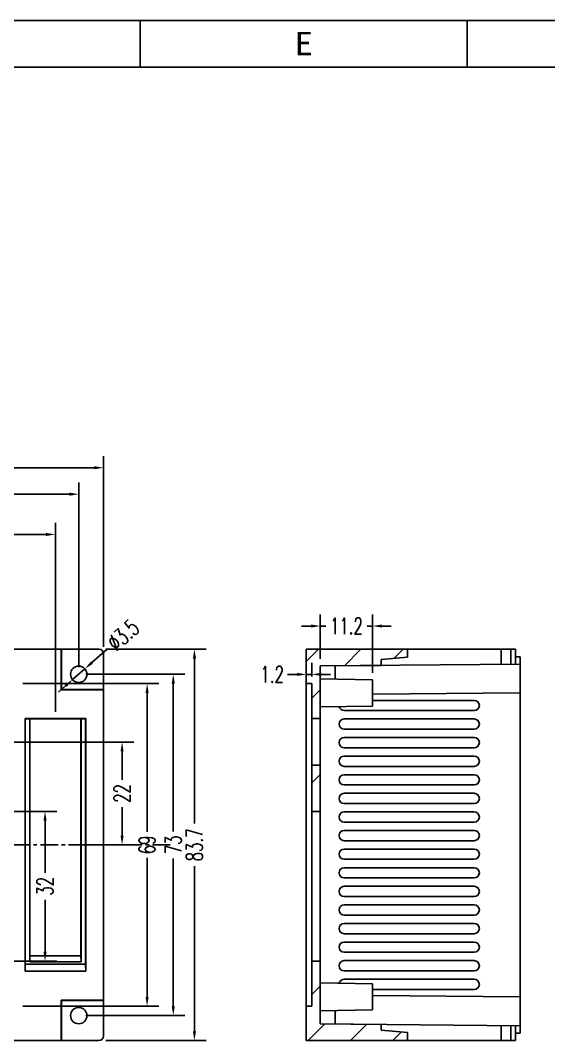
# Model space of a CAD drawing. Header units: millimetres. Extents: x -2018 to 1793, y 1393 to 1813.
# Drawn here: x -1799.2 to -1686.2, y 1594.5 to 1812.7 of the extents above; entities that cross this region are included whole.
import ezdxf
from ezdxf.enums import TextEntityAlignment as Align

# ---------------------------------------------------------------- set-up
doc = ezdxf.new("R2010")
doc.units = ezdxf.units.MM
doc.linetypes.add('CENTER', pattern=[0.6, 0.375, -0.075, 0.075, -0.075])
doc.styles.add('romans', font='romans.shx', dxfattribs={"width": 0.67, "bigfont": 'fangsong.shx'})
doc.styles.add('TEXTSTYLE_0', font='txt', dxfattribs={"width": 0.8})
doc.dimstyles.new('MSTD', dxfattribs={"dimtxt": 3.5, "dimasz": 2, "dimexe": 2.5, "dimexo": 1.5, "dimgap": 1, "dimtad": 0, "dimdsep": 46, "dimtxsty": 'romans', "dimcen": 0, "dimclrd": 5, "dimclre": 5, "dimclrt": 3, "dimadec": 1, "dimazin": 0, "dimtfac": 0.5, "dimtmove": 0, "dimatfit": 3, "dimfxl": 1, "dimarcsym": 0})

# ---------------------------------------------------------------- blocks, each defined once
blk = doc.blocks.new('*D291')
at = {"color": 5, "lineweight": -2}
for p, q in [((-2311.89, -1101.23), (-2311.89, -1060.78)), ((-2177.89, -1101.23), (-2177.89, -1060.78)), ((-2309.89, -1063.28), (-2248.79, -1063.28)), ((-2179.89, -1063.28), (-2240.99, -1063.28))]:
    blk.add_line(p, q, dxfattribs=at)
at = {"color": 5}
for points in [[(-2309.89, -1062.95), (-2309.89, -1063.61), (-2311.89, -1063.28)], [(-2179.89, -1062.95), (-2179.89, -1063.61), (-2177.89, -1063.28)]]:
    blk.add_solid(points, dxfattribs=at)
at = {"layer": 'Defpoints', "color": 0}
for p in [(-2177.89, -1063.28), (-2311.89, -1102.73), (-2177.89, -1102.73)]:
    blk.add_point(p, dxfattribs=at)
at = {"color": 3, "insert": (-2244.89, -1063.28), "char_height": 3.5, "attachment_point": 5, "style": 'romans'}
blk.add_mtext('134', dxfattribs=at)
blk = doc.blocks.new('*D194')
at = {"color": 5, "lineweight": -2}
for p, q in [((-2316.89, -1091.67), (-2316.89, -1052.18)), ((-2172.89, -1091.67), (-2172.89, -1052.18)), ((-2314.89, -1054.68), (-2248.79, -1054.68)), ((-2174.89, -1054.68), (-2240.99, -1054.68))]:
    blk.add_line(p, q, dxfattribs=at)
at = {"color": 5}
for points in [[(-2314.89, -1054.34), (-2314.89, -1055.01), (-2316.89, -1054.68)], [(-2174.89, -1054.34), (-2174.89, -1055.01), (-2172.89, -1054.68)]]:
    blk.add_solid(points, dxfattribs=at)
at = {"layer": 'Defpoints', "color": 0}
for p in [(-2172.89, -1054.68), (-2316.89, -1093.17), (-2172.89, -1093.17)]:
    blk.add_point(p, dxfattribs=at)
at = {"color": 3, "insert": (-2244.89, -1054.68), "char_height": 3.5, "attachment_point": 5, "style": 'romans'}
blk.add_mtext('144', dxfattribs=at)
blk = doc.blocks.new('*D195')
at = {"color": 5, "lineweight": -2}
for p, q in [((-2171.39, -1093.17), (-2150.17, -1093.17)), ((-2152.67, -1095.17), (-2152.67, -1126.78)), ((-2152.67, -1164.17), (-2152.67, -1132.57)), ((-2171.39, -1166.17), (-2150.17, -1166.17))]:
    blk.add_line(p, q, dxfattribs=at)
at = {"color": 5}
for points in [[(-2153.01, -1095.17), (-2152.34, -1095.17), (-2152.67, -1093.17)], [(-2153.01, -1164.17), (-2152.34, -1164.17), (-2152.67, -1166.17)]]:
    blk.add_solid(points, dxfattribs=at)
at = {"layer": 'Defpoints', "color": 0}
for p in [(-2172.89, -1093.17), (-2172.89, -1166.17), (-2152.67, -1166.17)]:
    blk.add_point(p, dxfattribs=at)
at = {"color": 3, "insert": (-2152.67, -1129.67), "char_height": 3.5, "attachment_point": 5, "rotation": 90, "style": 'romans'}
blk.add_mtext('73', dxfattribs=at)
blk = doc.blocks.new('*D196')
at = {"color": 5, "lineweight": -2}
for p, q in [((-2184.89, -1095.18), (-2155.77, -1095.18)), ((-2158.27, -1097.18), (-2158.27, -1126.89)), ((-2158.27, -1162.17), (-2158.27, -1132.46)), ((-2184.89, -1164.17), (-2155.77, -1164.17))]:
    blk.add_line(p, q, dxfattribs=at)
at = {"color": 5}
for points in [[(-2158.6, -1097.18), (-2157.94, -1097.18), (-2158.27, -1095.18)], [(-2158.6, -1162.17), (-2157.94, -1162.17), (-2158.27, -1164.17)]]:
    blk.add_solid(points, dxfattribs=at)
at = {"layer": 'Defpoints', "color": 0}
for p in [(-2186.39, -1095.18), (-2186.39, -1164.17), (-2158.27, -1164.17)]:
    blk.add_point(p, dxfattribs=at)
at = {"color": 3, "insert": (-2158.27, -1129.67), "char_height": 3.5, "attachment_point": 5, "rotation": 90, "style": 'romans'}
blk.add_mtext('69', dxfattribs=at)
blk = doc.blocks.new('*D126')
at = {"color": 5, "lineweight": -2}
for p, q in [((-2188.59, -1122.52), (-2177.61, -1122.52)), ((-2180.11, -1124.52), (-2180.11, -1135.62)), ((-2180.11, -1152.51), (-2180.11, -1141.41)), ((-2188.59, -1154.51), (-2177.61, -1154.51))]:
    blk.add_line(p, q, dxfattribs=at)
at = {"color": 5}
for points in [[(-2180.44, -1124.52), (-2179.77, -1124.52), (-2180.11, -1122.52)], [(-2180.44, -1152.51), (-2179.77, -1152.51), (-2180.11, -1154.51)]]:
    blk.add_solid(points, dxfattribs=at)
at = {"layer": 'Defpoints', "color": 0}
for p in [(-2190.09, -1122.52), (-2190.09, -1154.51), (-2180.11, -1154.51)]:
    blk.add_point(p, dxfattribs=at)
at = {"color": 3, "insert": (-2180.11, -1138.52), "char_height": 3.5, "attachment_point": 5, "rotation": 90, "style": 'romans'}
blk.add_mtext('32', dxfattribs=at)
blk = doc.blocks.new('*D128')
at = {"color": 5, "lineweight": -2}
for p, q in [((-2210.97, -1117.52), (-2210.97, -1115.52)), ((-2213.59, -1119.52), (-2208.47, -1119.52)), ((-2210.97, -1119.52), (-2210.97, -1122.52)), ((-2181.39, -1122.52), (-2213.47, -1122.52)), ((-2210.97, -1124.52), (-2210.97, -1126.52))]:
    blk.add_line(p, q, dxfattribs=at)
at = {"color": 5}
for points in [[(-2211.3, -1117.52), (-2210.63, -1117.52), (-2210.97, -1119.52)], [(-2211.3, -1124.52), (-2210.63, -1124.52), (-2210.97, -1122.52)]]:
    blk.add_solid(points, dxfattribs=at)
at = {"layer": 'Defpoints', "color": 0}
for p in [(-2215.09, -1119.52), (-2210.97, -1122.52), (-2179.89, -1122.52)]:
    blk.add_point(p, dxfattribs=at)
at = {"color": 3, "insert": (-2210.97, -1128.3), "char_height": 3.5, "attachment_point": 5, "rotation": 90, "style": 'romans'}
blk.add_mtext('3', dxfattribs=at)
blk = doc.blocks.new('*D140')
at = {"color": 5, "lineweight": -2}
for p, q in [((-2186.69, -1107.67), (-2161.12, -1107.67)), ((-2163.62, -1109.67), (-2163.62, -1115.78)), ((-2163.62, -1127.67), (-2163.62, -1121.57)), ((-2174.44, -1129.67), (-2161.12, -1129.67))]:
    blk.add_line(p, q, dxfattribs=at)
at = {"color": 5}
for points in [[(-2163.95, -1109.67), (-2163.29, -1109.67), (-2163.62, -1107.67)], [(-2163.95, -1127.67), (-2163.29, -1127.67), (-2163.62, -1129.67)]]:
    blk.add_solid(points, dxfattribs=at)
at = {"layer": 'Defpoints', "color": 0}
for p in [(-2188.19, -1107.67), (-2175.94, -1129.67), (-2163.62, -1129.67)]:
    blk.add_point(p, dxfattribs=at)
at = {"color": 3, "insert": (-2163.62, -1118.67), "char_height": 3.5, "attachment_point": 5, "rotation": 90, "style": 'romans'}
blk.add_mtext('22', dxfattribs=at)
blk = doc.blocks.new('*D160')
at = {"color": 5, "lineweight": -2}
for p, q in [((-2322.19, -1087.33), (-2322.19, -1046.52)), ((-2167.59, -1087.33), (-2167.59, -1046.52)), ((-2320.19, -1049.02), (-2251.47, -1049.02)), ((-2169.59, -1049.02), (-2238.31, -1049.02))]:
    blk.add_line(p, q, dxfattribs=at)
at = {"color": 5}
for points in [[(-2320.19, -1048.68), (-2320.19, -1049.35), (-2322.19, -1049.02)], [(-2169.59, -1048.68), (-2169.59, -1049.35), (-2167.59, -1049.02)]]:
    blk.add_solid(points, dxfattribs=at)
at = {"layer": 'Defpoints', "color": 0}
for p in [(-2167.59, -1049.02), (-2322.19, -1088.83), (-2167.59, -1088.83)]:
    blk.add_point(p, dxfattribs=at)
at = {"color": 3, "insert": (-2244.89, -1049.02), "char_height": 3.5, "attachment_point": 5, "style": 'romans'}
blk.add_mtext('154.59', dxfattribs=at)
blk = doc.blocks.new('*D161')
at = {"color": 5, "lineweight": -2}
for p, q in [((-2167.09, -1087.83), (-2145.64, -1087.83)), ((-2148.14, -1089.83), (-2148.14, -1125.1)), ((-2148.14, -1169.52), (-2148.14, -1134.25)), ((-2167.09, -1171.52), (-2145.64, -1171.52))]:
    blk.add_line(p, q, dxfattribs=at)
at = {"color": 5}
for points in [[(-2148.48, -1089.83), (-2147.81, -1089.83), (-2148.14, -1087.83)], [(-2148.48, -1169.52), (-2147.81, -1169.52), (-2148.14, -1171.52)]]:
    blk.add_solid(points, dxfattribs=at)
at = {"layer": 'Defpoints', "color": 0}
for p in [(-2168.59, -1087.83), (-2168.59, -1171.52), (-2148.14, -1171.52)]:
    blk.add_point(p, dxfattribs=at)
at = {"color": 3, "insert": (-2148.14, -1129.67), "char_height": 3.5, "attachment_point": 5, "rotation": 90, "style": 'romans'}
blk.add_mtext('83.7', dxfattribs=at)
blk = doc.blocks.new('*D162')
at = {"color": 5, "lineweight": -2}
for p, q in [((-2124.21, -1093.66), (-2124.21, -1090.71)), ((-2123.01, -1093.68), (-2123.01, -1090.71)), ((-2126.21, -1093.21), (-2128.21, -1093.21)), ((-2123.01, -1093.21), (-2124.21, -1093.21)), ((-2121.01, -1093.21), (-2119.01, -1093.21))]:
    blk.add_line(p, q, dxfattribs=at)
at = {"color": 5}
for points in [[(-2126.21, -1092.87), (-2126.21, -1093.54), (-2124.21, -1093.21)], [(-2121.01, -1092.87), (-2121.01, -1093.54), (-2123.01, -1093.21)]]:
    blk.add_solid(points, dxfattribs=at)
at = {"layer": 'Defpoints', "color": 0}
for p in [(-2124.21, -1095.16), (-2123.01, -1093.21), (-2123.01, -1095.18)]:
    blk.add_point(p, dxfattribs=at)
at = {"color": 3, "insert": (-2131.5, -1093.21), "char_height": 3.5, "attachment_point": 5, "style": 'romans'}
blk.add_mtext('1.2', dxfattribs=at)
blk = doc.blocks.new('*D163')
at = {"color": 5, "lineweight": -2}
for p, q in [((-2121.22, -1089.89), (-2121.22, -1080.37)), ((-2110.02, -1092.87), (-2110.02, -1080.37)), ((-2123.22, -1082.87), (-2125.22, -1082.87)), ((-2121.22, -1082.87), (-2120.02, -1082.87)), ((-2110.02, -1082.87), (-2111.21, -1082.87)), ((-2108.02, -1082.87), (-2106.02, -1082.87))]:
    blk.add_line(p, q, dxfattribs=at)
at = {"color": 5}
for points in [[(-2123.22, -1082.54), (-2123.22, -1083.21), (-2121.22, -1082.87)], [(-2108.02, -1082.54), (-2108.02, -1083.21), (-2110.02, -1082.87)]]:
    blk.add_solid(points, dxfattribs=at)
at = {"layer": 'Defpoints', "color": 0}
for p in [(-2110.02, -1082.87), (-2121.22, -1091.39), (-2110.02, -1094.37)]:
    blk.add_point(p, dxfattribs=at)
at = {"color": 3, "insert": (-2115.62, -1082.87), "char_height": 3.5, "attachment_point": 5, "style": 'romans'}
blk.add_mtext('11.2', dxfattribs=at)
blk = doc.blocks.new('*D169')
at = {"color": 5, "lineweight": -2}
for p, q in [((-2166.78, -1087.79), (-2170.08, -1090.7)), ((-2174.2, -1094.33), (-2171.58, -1092.02)), ((-2175.7, -1095.65), (-2177.2, -1096.98))]:
    blk.add_line(p, q, dxfattribs=at)
at = {"color": 5}
for points in [[(-2170.3, -1090.45), (-2169.86, -1090.95), (-2171.58, -1092.02)], [(-2175.92, -1095.4), (-2175.48, -1095.9), (-2174.2, -1094.33)]]:
    blk.add_solid(points, dxfattribs=at)
at = {"layer": 'Defpoints', "color": 0}
for p in [(-2171.58, -1092.02), (-2174.2, -1094.33)]:
    blk.add_point(p, dxfattribs=at)
at = {"color": 3, "insert": (-2163.39, -1084.8), "char_height": 3.5, "attachment_point": 5, "rotation": 41.3857, "style": 'romans'}
blk.add_mtext('∅3.5', dxfattribs=at)
blk = doc.blocks.new('SUN_6HWZ35TKK40GSGJE8VEUYAXIAKM')
at = {"color": 7, "linetype": 'Continuous'}
for p, q in [((-594, 420), (0, 420)), ((-350, 410), (-350, 420)), ((-280, 410), (-280, 420)), ((-584, 410), (-10, 410))]:
    blk.add_line(p, q, dxfattribs=at)
at = {"color": 2, "linetype": 'Continuous', "style": 'TEXTSTYLE_0', "width": 1.292308}
blk.add_text('E', height=5, dxfattribs=at).set_placement((-316.99, 412.53), (-312.99, 412.53), align=Align.FIT)

msp = doc.modelspace()

# ---------------------------------------------------------------- hatches: boundary and pattern name
at = {"linetype": 'Continuous'}
h = msp.add_hatch(dxfattribs=at)
h.set_pattern_fill('DEFAULT__1', color=2, scale=6.401217, angle=45, style=0, pattern_type=0)
h.set_pattern_definition([(45, (-2102.443, 1392.674), (-4.52634, 4.52634), [])])
edge = h.paths.add_edge_path()
edge.add_line((-1736.87, 1601.859), (-1738.07, 1601.838))
edge.add_line((-1736.87, 1601.859), (-1736.87, 1611.517))
edge.add_line((-1735.072, 1611.517), (-1736.87, 1611.517))
edge.add_line((-1735.072, 1598.074), (-1735.072, 1611.517))
edge.add_line((-1735.072, 1598.074), (-1722.071, 1597.96))
edge.add_line((-1722.071, 1596.729), (-1722.071, 1597.96))
edge.add_line((-1716.371, 1596.23), (-1722.071, 1596.729))
edge.add_line((-1716.371, 1594.509), (-1716.371, 1596.23))
edge.add_line((-1716.371, 1594.509), (-1738.07, 1594.509))
edge.add_line((-1738.07, 1594.509), (-1738.07, 1601.838))
edge = h.paths.add_edge_path()
edge.add_line((-1716.371, 1678.206), (-1738.07, 1678.206))
edge.add_line((-1716.371, 1676.485), (-1716.371, 1678.206))
edge.add_line((-1722.071, 1675.986), (-1716.371, 1676.485))
edge.add_line((-1722.071, 1674.755), (-1722.071, 1675.986))
edge.add_line((-1735.072, 1674.641), (-1722.071, 1674.755))
edge.add_line((-1735.072, 1663.397), (-1735.072, 1674.641))
edge.add_line((-1735.072, 1663.397), (-1736.87, 1663.397))
edge.add_line((-1736.87, 1663.397), (-1736.87, 1670.856))
edge.add_line((-1736.87, 1670.856), (-1738.07, 1670.877))
edge.add_line((-1738.07, 1670.877), (-1738.07, 1678.206))
edge = h.paths.add_edge_path()
edge.add_line((-1735.072, 1643.516), (-1736.87, 1643.516))
edge.add_line((-1736.87, 1643.516), (-1736.87, 1653.398))
edge.add_line((-1735.072, 1653.398), (-1736.87, 1653.398))
edge.add_line((-1735.072, 1643.516), (-1735.072, 1653.398))

# ---------------------------------------------------------------- linework, layer by layer
at = {"color": 7, "linetype": 'Continuous'}
for p, q in [((-1782.448, 1678.206), (-1935.043, 1678.206)), ((-1790.5, 1678.206), (-1790.5, 1669.545)), ((-1790.448, 1678.206), (-1790.448, 1669.597)), ((-1716.371, 1678.206), (-1738.07, 1678.206)), ((-1738.07, 1670.877), (-1738.07, 1678.206)), ((-1738.07, 1594.509), (-1738.07, 1678.206)), ((-1738.07, 1678.206), (-1693.272, 1678.206)), ((-1716.371, 1676.485), (-1716.371, 1678.206)), ((-1716.371, 1676.485), (-1716.371, 1678.206)), ((-1696.372, 1674.979), (-1696.372, 1678.206)), ((-1694.272, 1678.206), (-1694.272, 1674.997)), ((-1693.272, 1675.006), (-1693.272, 1678.206)), ((-1781.448, 1595.509), (-1781.448, 1677.206)), ((-1722.071, 1675.986), (-1716.371, 1676.485)), ((-1722.071, 1675.986), (-1716.371, 1676.485)), ((-1722.071, 1674.755), (-1722.071, 1675.986)), ((-1722.071, 1674.755), (-1722.071, 1675.986)), ((-1692.272, 1676.606), (-1693.272, 1676.606)), ((-1692.272, 1596.109), (-1692.272, 1676.606)), ((-1735.072, 1674.641), (-1692.272, 1675.015)), ((-1735.072, 1674.641), (-1722.071, 1674.755)), ((-1735.072, 1663.397), (-1735.072, 1674.641)), ((-1735.072, 1598.074), (-1735.072, 1674.641)), ((-1731.872, 1674.669), (-1731.872, 1671.8)), ((-1735.072, 1671.856), (-1723.872, 1671.661)), ((-1723.872, 1671.66), (-1723.872, 1666.052)), ((-1790.5, 1669.545), (-1790.448, 1669.597)), ((-1781.448, 1669.545), (-1790.5, 1669.545)), ((-1790.448, 1669.597), (-1781.448, 1669.597)), ((-1736.87, 1670.856), (-1738.07, 1670.877)), ((-1736.87, 1670.856), (-1738.07, 1670.877)), ((-1736.87, 1663.397), (-1736.87, 1670.856)), ((-1736.87, 1601.859), (-1736.87, 1670.856)), ((-1723.872, 1667.271), (-1702.118, 1667.271)), ((-1723.869, 1668.582), (-1692.272, 1668.857)), ((-1735.072, 1665.856), (-1723.872, 1666.052)), ((-1729.95, 1665.084), (-1702.118, 1665.084)), ((-1798.248, 1663.356), (-1785.248, 1663.356)), ((-1798.248, 1609.358), (-1798.248, 1663.356)), ((-1798.218, 1663.327), (-1798.248, 1663.356)), ((-1797.248, 1663.327), (-1798.218, 1663.327)), ((-1798.218, 1610.858), (-1798.218, 1663.327)), ((-1797.248, 1611.358), (-1797.248, 1663.327)), ((-1797.248, 1663.327), (-1797.225, 1663.304)), ((-1797.225, 1663.304), (-1786.271, 1663.304)), ((-1797.225, 1612.657), (-1797.225, 1663.304)), ((-1786.248, 1663.327), (-1786.271, 1663.304)), ((-1786.271, 1663.304), (-1786.271, 1612.657)), ((-1785.278, 1663.327), (-1786.248, 1663.327)), ((-1786.248, 1663.327), (-1786.248, 1611.358)), ((-1785.278, 1663.327), (-1785.248, 1663.356)), ((-1785.278, 1610.858), (-1785.278, 1663.327)), ((-1785.248, 1609.358), (-1785.248, 1663.356)), ((-1735.072, 1663.397), (-1736.87, 1663.397)), ((-1735.072, 1663.397), (-1736.87, 1663.397)), ((-1702.118, 1663.295), (-1729.95, 1663.295)), ((-1729.95, 1661.108), (-1702.118, 1661.108)), ((-1702.118, 1659.319), (-1729.95, 1659.319)), ((-1729.95, 1657.132), (-1702.118, 1657.132)), ((-1702.118, 1655.343), (-1729.95, 1655.343)), ((-1736.87, 1643.516), (-1736.87, 1653.398)), ((-1735.072, 1653.398), (-1736.87, 1653.398)), ((-1735.072, 1653.398), (-1736.87, 1653.398)), ((-1735.072, 1643.516), (-1735.072, 1653.398)), ((-1729.95, 1653.156), (-1702.118, 1653.156)), ((-1702.118, 1651.367), (-1729.95, 1651.367)), ((-1729.95, 1649.18), (-1702.118, 1649.18)), ((-1702.118, 1647.391), (-1729.95, 1647.391)), ((-1729.95, 1645.204), (-1702.118, 1645.204)), ((-1735.072, 1643.516), (-1736.87, 1643.516)), ((-1735.072, 1643.516), (-1736.87, 1643.516)), ((-1702.118, 1643.415), (-1729.95, 1643.415)), ((-1729.95, 1641.228), (-1702.118, 1641.228)), ((-1702.118, 1639.439), (-1729.95, 1639.439)), ((-1729.95, 1637.252), (-1702.118, 1637.252)), ((-1702.118, 1635.463), (-1729.95, 1635.463)), ((-1729.95, 1633.276), (-1702.118, 1633.276)), ((-1702.118, 1631.487), (-1729.95, 1631.487)), ((-1729.95, 1629.3), (-1702.118, 1629.3)), ((-1702.118, 1627.511), (-1729.95, 1627.511)), ((-1729.95, 1625.324), (-1702.118, 1625.324)), ((-1702.118, 1623.535), (-1729.95, 1623.535)), ((-1729.95, 1621.348), (-1702.118, 1621.348)), ((-1702.118, 1619.559), (-1729.95, 1619.559)), ((-1729.95, 1617.372), (-1702.118, 1617.372)), ((-1702.118, 1615.583), (-1729.95, 1615.583)), ((-1797.248, 1611.358), (-1797.225, 1612.657)), ((-1786.271, 1612.657), (-1797.225, 1612.657)), ((-1786.248, 1611.358), (-1786.271, 1612.657)), ((-1729.95, 1613.396), (-1702.118, 1613.396)), ((-1798.235, 1609.371), (-1798.218, 1610.858)), ((-1785.278, 1610.858), (-1798.218, 1610.858)), ((-1797.248, 1611.358), (-1786.248, 1611.358)), ((-1785.26, 1609.371), (-1785.278, 1610.858)), ((-1736.87, 1601.859), (-1736.87, 1611.517)), ((-1735.072, 1611.517), (-1736.87, 1611.517)), ((-1735.072, 1611.517), (-1736.87, 1611.517)), ((-1735.072, 1598.074), (-1735.072, 1611.517)), ((-1702.118, 1611.607), (-1729.95, 1611.607)), ((-1798.248, 1609.358), (-1798.235, 1609.371)), ((-1798.248, 1609.358), (-1785.248, 1609.358)), ((-1785.26, 1609.371), (-1798.235, 1609.371)), ((-1785.248, 1609.358), (-1785.26, 1609.371)), ((-1729.95, 1609.42), (-1702.118, 1609.42)), ((-1735.072, 1606.859), (-1723.872, 1606.663)), ((-1702.118, 1607.631), (-1729.95, 1607.631)), ((-1723.872, 1606.663), (-1723.872, 1601.055)), ((-1702.118, 1605.444), (-1723.872, 1605.444)), ((-1723.869, 1604.133), (-1692.272, 1603.857)), ((-1781.448, 1603.17), (-1790.5, 1603.17)), ((-1790.5, 1603.17), (-1790.448, 1603.118)), ((-1790.5, 1594.509), (-1790.5, 1603.17)), ((-1781.448, 1603.118), (-1790.448, 1603.118)), ((-1790.448, 1603.118), (-1790.448, 1594.509)), ((-1736.87, 1601.859), (-1738.07, 1601.838)), ((-1736.87, 1601.859), (-1738.07, 1601.838)), ((-1738.07, 1594.509), (-1738.07, 1601.838)), ((-1735.072, 1600.859), (-1723.872, 1601.054)), ((-1731.872, 1600.915), (-1731.872, 1598.046)), ((-1735.072, 1598.074), (-1722.071, 1597.96)), ((-1735.072, 1598.074), (-1692.272, 1597.7)), ((-1722.071, 1596.729), (-1722.071, 1597.96)), ((-1722.071, 1596.729), (-1722.071, 1597.96)), ((-1696.372, 1594.509), (-1696.372, 1597.736)), ((-1694.272, 1597.718), (-1694.272, 1594.509)), ((-1693.272, 1594.509), (-1693.272, 1597.709)), ((-1716.371, 1596.23), (-1722.071, 1596.729)), ((-1716.371, 1596.23), (-1722.071, 1596.729)), ((-1716.371, 1594.509), (-1716.371, 1596.23)), ((-1716.371, 1594.509), (-1716.371, 1596.23)), ((-1692.272, 1596.109), (-1693.272, 1596.109)), ((-1782.448, 1594.509), (-1935.043, 1594.509)), ((-1716.371, 1594.509), (-1738.07, 1594.509)), ((-1738.07, 1594.509), (-1693.272, 1594.509))]:
    msp.add_line(p, q, dxfattribs=at)
at = {"color": 1, "linetype": 'CENTER', "ltscale": 10}
msp.add_line((-1767.189, 1636.357), (-1950.302, 1636.357), dxfattribs=at)
at = {"color": 7, "linetype": 'Continuous'}
for centre in [(-1786.745, 1672.857), (-1786.745, 1599.857)]:
    msp.add_circle(centre, 1.75, dxfattribs=at)
for centre, radius, start, end in [((-1782.448, 1677.206), 1, 0, 90), ((-1702.118, 1666.177), 1.093, 270, 90), ((-1729.95, 1666.177), 1.093, 193.32145, 270), ((-1729.95, 1662.201), 1.093, 90, 270), ((-1702.118, 1662.201), 1.093, 270, 90), ((-1729.95, 1658.225), 1.093, 90, 270), ((-1702.118, 1658.225), 1.093, 270, 90), ((-1729.95, 1654.249), 1.093, 90, 270), ((-1702.118, 1654.249), 1.093, 270, 90), ((-1729.95, 1650.273), 1.093, 90, 270), ((-1702.118, 1650.273), 1.093, 270, 90), ((-1729.95, 1646.297), 1.093, 90, 270), ((-1702.118, 1646.297), 1.093, 270, 90), ((-1729.95, 1642.321), 1.093, 90, 270), ((-1702.118, 1642.321), 1.093, 270, 90), ((-1729.95, 1638.345), 1.093, 90, 270), ((-1702.118, 1638.345), 1.093, 270, 90), ((-1729.95, 1634.369), 1.093, 90, 270), ((-1702.118, 1634.369), 1.093, 270, 90), ((-1729.95, 1630.393), 1.093, 90, 270), ((-1702.118, 1630.393), 1.093, 270, 90), ((-1729.95, 1626.417), 1.093, 90, 270), ((-1702.118, 1626.417), 1.093, 270, 90), ((-1729.95, 1622.441), 1.093, 90, 270), ((-1702.118, 1622.441), 1.093, 270, 90), ((-1729.95, 1618.465), 1.093, 90, 270), ((-1702.118, 1618.465), 1.093, 270, 90), ((-1729.95, 1614.489), 1.093, 90, 270), ((-1702.118, 1614.489), 1.093, 270, 90), ((-1729.95, 1610.513), 1.093, 90, 270), ((-1702.118, 1610.513), 1.093, 270, 90), ((-1729.95, 1606.537), 1.093, 90, 166.67855), ((-1702.118, 1606.537), 1.093, 270, 90), ((-1782.448, 1595.509), 1, 270, 0)]:
    msp.add_arc(centre, radius, start, end, dxfattribs=at)

# ---------------------------------------------------------------- block references
msp.add_blockref('SUN_6HWZ35TKK40GSGJE8VEUYAXIAKM', (-1423.629, 1392.674))

# ---------------------------------------------------------------- dimensions: what is measured, and where the dimension line sits
for base, p1, p2, picture, middle, set_off in [((-1781.4482, 1717.0164), (-1936.0426, 1677.206), (-1781.4482, 1677.206), '*D160', (-1858.7454, 1717.0164), (386.1436, 2766.0322)), ((-1786.745, 1711.354), (-1930.745, 1672.857), (-1786.745, 1672.857), '*D194', (-1858.745, 1711.354), (386.144, 2766.032)), ((-1791.7478, 1702.7534), (-1925.743, 1663.3041), (-1791.7478, 1663.3041), '*D291', (-1858.7454, 1702.7534), (386.1436, 2766.0322)), ((-1723.872, 1683.159), (-1735.072, 1674.641), (-1723.872, 1671.66), '*D163', (-1729.472, 1683.159), (386.144, 2766.032))]:
    dim = msp.add_linear_dim(base=base, p1=p1, p2=p2, dimstyle='MSTD')
    dim.commit()
    dim.dimension.update_dxf_attribs({"geometry": picture, "text_midpoint": middle, "insert": set_off})
dim = msp.add_diameter_dim_2p(p1=(-1788.058, 1671.701), p2=(-1785.432, 1674.014), dimstyle='MSTD')
dim.commit()
dim.dimension.update_dxf_attribs({"geometry": '*D169', "text_midpoint": (-1777.242, 1681.232), "dimtype": 131, "insert": (386.144, 2766.032)})
for base, p1, p2, picture, middle in [((-1762, 1594.509), (-1782.448, 1678.206), (-1782.448, 1594.509), '*D161', (-1762, 1636.357)), ((-1766.531, 1599.857), (-1786.745, 1672.857), (-1786.745, 1599.857), '*D195', (-1766.531, 1636.357)), ((-1772.125, 1601.859), (-1800.248, 1670.856), (-1800.248, 1601.859), '*D196', (-1772.125, 1636.357)), ((-1777.477, 1636.357), (-1802.047, 1658.358), (-1789.795, 1636.357), '*D140', (-1777.477, 1647.358)), ((-1824.824, 1643.516), (-1828.946, 1646.516), (-1793.746, 1643.516), '*D128', (-1824.824, 1637.735)), ((-1793.962, 1611.517), (-1803.947, 1643.516), (-1803.947, 1611.517), '*D126', (-1793.962, 1627.517))]:
    dim = msp.add_linear_dim(base=base, p1=p1, p2=p2, angle=90, dimstyle='MSTD')
    dim.commit()
    dim.dimension.update_dxf_attribs({"geometry": picture, "text_midpoint": middle, "insert": (386.144, 2766.032)})
dim = msp.add_linear_dim(base=(-1736.87, 1672.827), p1=(-1738.07, 1670.877), p2=(-1736.87, 1670.856), dimstyle='MSTD')
dim.commit()
dim.dimension.update_dxf_attribs({"geometry": '*D162', "text_midpoint": (-1745.359, 1672.827), "dimtype": 128, "insert": (386.144, 2766.032)})

doc.saveas('drawing.dxf')
